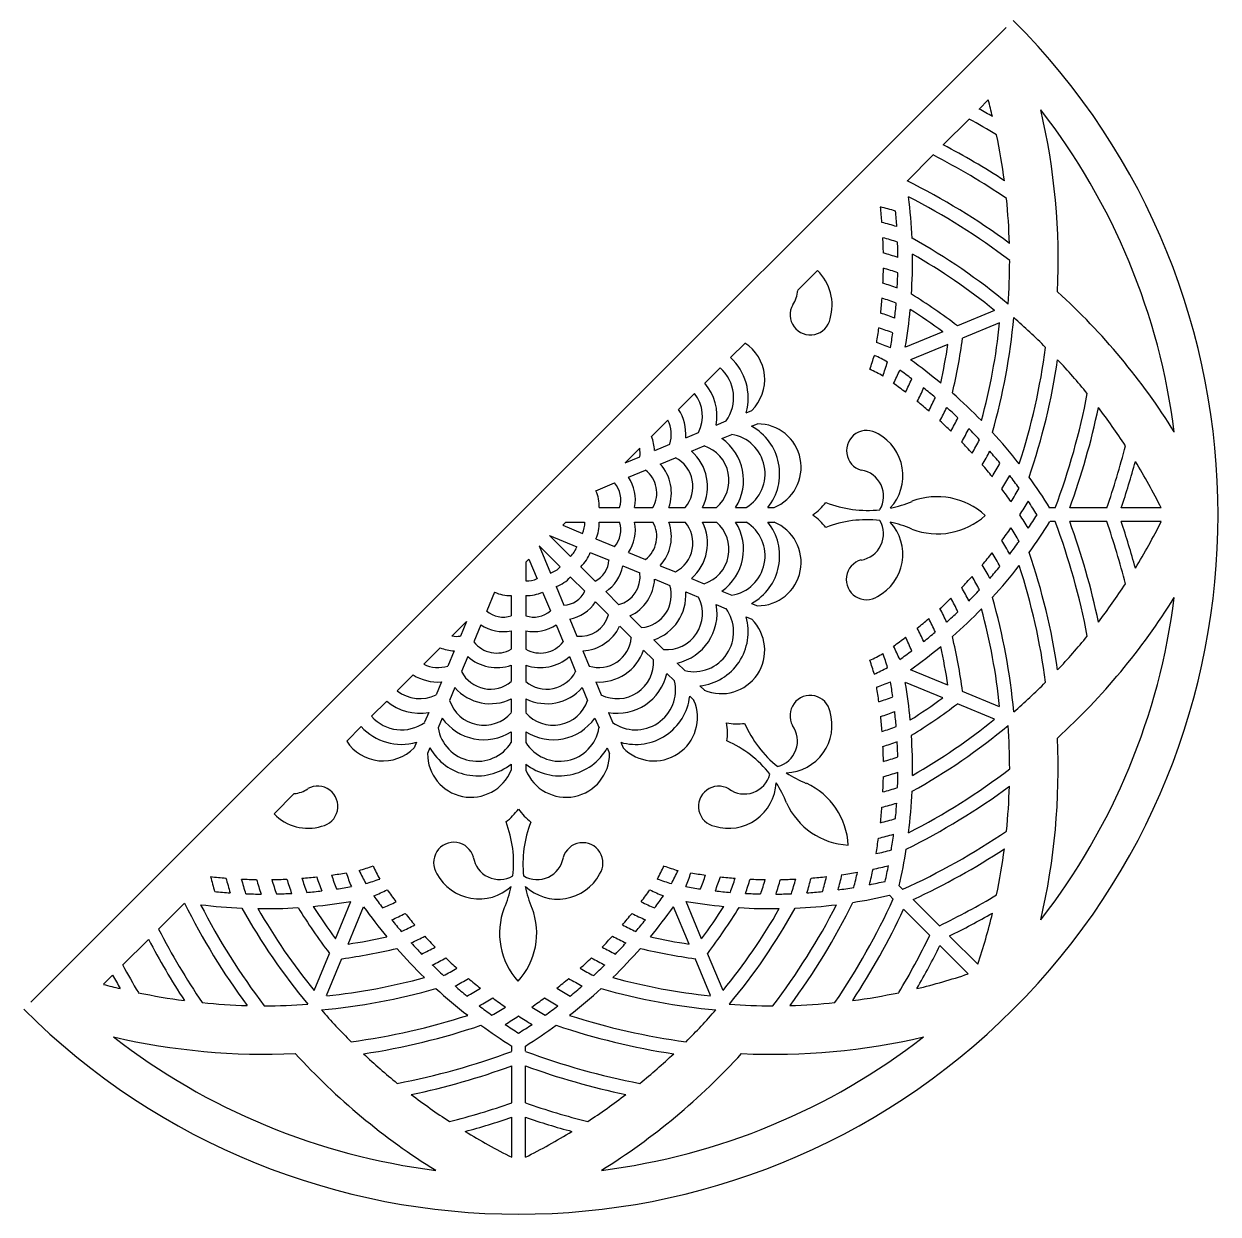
# Model space of a CAD drawing. Extents: x 49 to 296, y -10 to 237.
# Drawn here: x 172.7 to 296.4, y -10.1 to 113.3 of the extents above; entities that cross this region are included whole.
import ezdxf

# ---------------------------------------------------------------- set-up
doc = ezdxf.new("R2010")
doc.units = 0
doc.layers.get('0').update_dxf_attribs({"linetype": 'CONTINUOUS'})

msp = doc.modelspace()

# ---------------------------------------------------------------- linework, layer by layer
for p, q in [((274.46, 112.91), (173.4, 11.85)), ((272.61, 105.4), (271.66, 104.45)), ((270.62, 103.41), (267.94, 100.73)), ((266.9, 99.69), (264.2, 96.99)), ((254.92, 87.71), (252.86, 85.66)), ((273.24, 83.57), (269.41, 81.98)), ((273.78, 82.27), (269.95, 80.68)), ((267.89, 81.35), (264.02, 79.75)), ((247.4, 80.19), (245.89, 78.68)), ((268.43, 80.05), (264.56, 78.45)), ((244.82, 77.61), (243.24, 76.03)), ((242.17, 74.96), (240.52, 73.31)), ((247.51, 72.97), (248.1, 73.21)), ((239.41, 72.21), (237.71, 70.51)), ((244.42, 71.69), (245.45, 72.11)), ((248.09, 71.57), (248.68, 71.82)), ((241.26, 70.38), (242.59, 70.93)), ((245, 70.29), (246.02, 70.72)), ((238.04, 69.04), (239.61, 69.69)), ((241.84, 68.98), (243.17, 69.53)), ((236.5, 69.29), (234.98, 67.78)), ((234.98, 67.78), (236.51, 68.41)), ((238.62, 67.65), (240.19, 68.3)), ((235.33, 66.28), (237.09, 67.01)), ((231.95, 64.88), (233.88, 65.69)), ((232.29, 63.14), (234.39, 63.14)), ((235.95, 63.14), (237.86, 63.14)), ((239.52, 63.14), (241.21, 63.14)), ((243.01, 63.14), (244.44, 63.14)), ((246.42, 63.14), (247.53, 63.14)), ((249.77, 63.14), (250.41, 63.14)), ((279.55, 63.09), (279.01, 63.09)), ((284.9, 63.09), (281.05, 63.09)), ((290.53, 63.09), (286.39, 63.09)), ((228.83, 61.63), (228.51, 61.3)), ((228.51, 61.3), (230.55, 60.46)), ((228.83, 61.63), (230.78, 61.63)), ((232.29, 61.63), (234.39, 61.63)), ((235.95, 61.63), (237.86, 61.63)), ((239.52, 61.63), (241.21, 61.63)), ((243.01, 61.63), (244.44, 61.63)), ((246.42, 61.63), (247.53, 61.63)), ((249.77, 61.63), (250.41, 61.63)), ((279.55, 61.68), (279.01, 61.68)), ((284.9, 61.68), (281.05, 61.68)), ((290.53, 61.68), (286.39, 61.68)), ((227.15, 60.23), (229.31, 58.07)), ((227.15, 60.23), (229.97, 59.06)), ((231.95, 59.88), (233.88, 59.08)), ((226.08, 59.16), (227.25, 56.34)), ((226.08, 59.16), (228.24, 57)), ((231.37, 58.48), (233.31, 57.68)), ((235.33, 58.48), (237.09, 57.75)), ((225.01, 57.8), (224.69, 57.48)), ((224.69, 57.48), (224.69, 55.53)), ((225.01, 57.8), (225.86, 55.76)), ((230.38, 57), (231.86, 55.52)), ((234.75, 57.08), (236.51, 56.35)), ((238.62, 57.11), (240.19, 56.47)), ((229.31, 55.93), (230.79, 54.45)), ((238.04, 55.72), (239.61, 55.07)), ((241.84, 55.78), (243.17, 55.23)), ((227.83, 54.94), (228.63, 53.01)), ((245, 54.47), (246.02, 54.05)), ((221.43, 54.37), (220.63, 52.43)), ((223.18, 54.02), (223.18, 51.92)), ((224.69, 54.02), (224.69, 51.92)), ((226.43, 54.37), (227.24, 52.43)), ((231.9, 53.35), (233.25, 52)), ((232.96, 54.42), (234.32, 53.06)), ((241.26, 54.38), (242.59, 53.83)), ((244.42, 53.08), (245.45, 52.65)), ((248.09, 53.19), (248.68, 52.95)), ((218.54, 51.33), (217.02, 49.81)), ((218.54, 51.33), (217.9, 49.8)), ((220.03, 50.99), (219.3, 49.22)), ((227.83, 50.99), (228.57, 49.22)), ((229.23, 51.57), (229.96, 49.8)), ((234.42, 50.83), (235.62, 49.63)), ((235.49, 51.89), (236.69, 50.69)), ((247.51, 51.8), (248.1, 51.55)), ((223.18, 50.36), (223.18, 48.45)), ((224.69, 50.36), (224.69, 48.45)), ((215.81, 48.6), (214.11, 46.9)), ((217.27, 48.27), (216.62, 46.7)), ((230.59, 48.27), (231.24, 46.7)), ((236.89, 48.36), (237.9, 47.34)), ((237.95, 49.43), (238.97, 48.41)), ((218.66, 47.69), (218.02, 46.13)), ((229.2, 47.69), (229.85, 46.13)), ((223.18, 46.8), (223.18, 45.1)), ((224.69, 46.8), (224.69, 45.1)), ((239.3, 45.94), (240.09, 45.16)), ((240.37, 47.01), (241.15, 46.23)), ((268.43, 44.71), (264.56, 46.32)), ((213, 45.79), (211.35, 44.15)), ((215.93, 45.05), (215.38, 43.72)), ((231.93, 45.05), (232.48, 43.72)), ((242.73, 44.65), (243.19, 44.19)), ((267.89, 43.41), (264.02, 45.01)), ((217.33, 44.47), (216.78, 43.14)), ((230.53, 44.47), (231.08, 43.14)), ((241.67, 43.58), (242.12, 43.13)), ((273.78, 42.49), (269.95, 44.08)), ((210.28, 43.07), (208.7, 41.49)), ((223.18, 43.31), (223.18, 41.87)), ((224.69, 43.31), (224.69, 41.87)), ((273.24, 41.19), (269.41, 42.78)), ((214.63, 41.89), (214.2, 40.87)), ((216.02, 41.31), (215.6, 40.29)), ((231.84, 41.31), (232.27, 40.29)), ((233.24, 41.89), (233.66, 40.87)), ((207.63, 40.42), (206.12, 38.91)), ((223.18, 39.89), (223.18, 38.78)), ((224.69, 39.89), (224.69, 38.78)), ((213.35, 38.8), (213.1, 38.21)), ((234.52, 38.8), (234.76, 38.21)), ((214.74, 38.22), (214.5, 37.63)), ((233.12, 38.22), (233.37, 37.63)), ((223.18, 36.54), (223.18, 35.91)), ((224.69, 36.54), (224.69, 35.91)), ((200.69, 33.48), (198.59, 31.38)), ((263.76, 23.55), (263.38, 23.93)), ((204.96, 18.42), (206.56, 22.29)), ((242.9, 18.42), (241.3, 22.29)), ((262.76, 22.55), (262.38, 22.94)), ((267.54, 19.77), (264.82, 22.49)), ((189.32, 22.11), (186.62, 19.42)), ((206.26, 17.88), (207.87, 21.75)), ((241.6, 17.88), (240, 21.75)), ((266.55, 18.77), (263.83, 21.49)), ((271.53, 15.78), (268.6, 18.71)), ((185.58, 18.37), (182.9, 15.69)), ((270.53, 14.79), (267.6, 17.72)), ((202.74, 13.07), (204.33, 16.91)), ((204.04, 12.53), (205.63, 16.37)), ((243.82, 12.53), (242.23, 16.37)), ((245.12, 13.07), (243.53, 16.91)), ((181.86, 14.65), (180.91, 13.71)), ((223.23, 6.76), (223.23, 7.3)), ((224.64, 6.76), (224.64, 7.3)), ((223.23, 1.41), (223.23, 5.26)), ((224.64, 1.41), (224.64, 5.26)), ((223.23, -4.22), (223.23, -0.08)), ((224.64, -4.22), (224.64, -0.08))]:
    msp.add_line(p, q)
for centre, radius, start, end in [((223.93, 62.38), 72.5, 225, 45), ((210.84, 88.68), 63.99, 13.5487, 15.1446), ((233.3, 34.49), 79.79, 60.1193, 61.2629), ((223.93, 62.38), 68.5, 7.2, 37.8004), ((210.84, 88.68), 69.02, 357.3597, 13.1337), ((233.3, 34.49), 78.38, 59.1659, 61.5636), ((210.84, 88.68), 63.99, 7.4772, 11.8222), ((233.3, 34.49), 74.76, 56.7512, 62.3914), ((233.3, 34.49), 73.35, 55.8246, 62.7365), ((233.3, 34.49), 69.73, 53.4676, 63.6915), ((210.84, 88.68), 53.92, 2.5082, 7.0915), ((233.3, 34.49), 68.32, 52.5593, 62.963), ((210.84, 88.68), 50.91, 4.5202, 6.3258), ((250.23, 49.29), 46.38, 74.0244, 76.0224), ((210.84, 88.68), 63.99, 1.6412, 5.8212), ((210.85, 88.64), 52.41, 3.9647, 5.7343), ((250.23, 49.29), 44.87, 73.2911, 75.3419), ((250.23, 49.29), 43.36, 72.5733, 74.6814), ((210.84, 88.68), 50.91, 0.9453, 2.727), ((210.84, 88.68), 52.41, 0.4102, 2.1564), ((233.3, 34.49), 64.7, 50.2393, 60.9479), ((250.23, 49.29), 41.85, 71.8717, 74.0421), ((210.84, 88.68), 53.92, 356.344, 0.7601), ((233.3, 34.49), 63.29, 50.8578, 60.1878), ((210.84, 88.68), 50.91, 357.4136, 359.1744), ((250.23, 49.29), 40.34, 71.1871, 73.4255), ((210.84, 88.68), 63.99, 356.001, 0.0437), ((251.49, 84.14), 4.94, 343.1576, 46.1748), ((210.84, 88.68), 52.41, 356.9491, 358.6746), ((250.12, 85.78), 2.75, 323.9544, 357.3818), ((250.23, 49.29), 38.83, 70.5207, 72.8331), ((233.3, 34.49), 69.02, 31.9052, 47.6554), ((254.17, 83.13), 2.1, 150.5209, 348.4488), ((210.84, 88.68), 50.91, 353.9195, 355.6622), ((250.23, 49.29), 37.32, 69.8737, 72.2671), ((210.84, 88.68), 52.41, 353.5257, 355.2329), ((233.3, 34.49), 59.66, 52.7534, 58.2917), ((250.23, 49.29), 35.81, 69.2477, 71.7298), ((210.84, 88.68), 53.92, 350.4641, 354.655), ((233.3, 34.49), 58.25, 53.5652, 57.5768), ((210.84, 88.68), 50.91, 350.4572, 352.1847), ((250.23, 49.29), 34.3, 68.6447, 71.2243), ((210.83, 88.73), 63.29, 344.8122, 354.1422), ((210.83, 88.73), 64.7, 344.0521, 354.7607), ((233.27, 34.53), 63.99, 44.9563, 48.9991), ((210.84, 88.68), 52.41, 350.1352, 351.8266), ((210.83, 88.73), 59.66, 346.7083, 352.2466), ((244.94, 76.42), 4.5, 314.5499, 56.9149), ((250.23, 49.29), 32.79, 68.067, 70.7541), ((210.83, 88.73), 58.25, 347.4232, 351.4348), ((210.83, 88.73), 68.32, 342.037, 352.4407), ((242.09, 74.52), 5.64, 344.0346, 47.6575), ((212.12, 93.79), 50.91, 341.2941, 343.0093), ((247.39, 50.66), 31.28, 61.7905, 64.5966), ((212.12, 93.79), 52.41, 341.046, 342.7238), ((233.27, 34.53), 53.92, 50.345, 54.5359), ((210.83, 88.73), 69.73, 341.229, 351.5324), ((233.27, 34.53), 63.99, 39.1788, 43.3588), ((242.09, 74.52), 4.13, 324.3302, 48.6308), ((247.39, 50.66), 29.77, 61.2727, 64.2109), ((233.27, 90.24), 32.79, 334.2459, 336.933), ((233.27, 34.53), 52.41, 53.1734, 54.8648), ((239.24, 72.61), 5.26, 349.8467, 40.5586), ((233.27, 34.53), 50.91, 52.8153, 54.5428), ((233.27, 90.24), 34.3, 333.7757, 336.3553), ((233.27, 90.24), 35.81, 333.2702, 335.7523), ((233.27, 34.53), 52.41, 49.7671, 51.4743), ((239.24, 72.61), 3.75, 333.3154, 38.7641), ((233.27, 90.24), 37.32, 332.7329, 335.1263), ((233.27, 34.53), 53.92, 44.2399, 48.656), ((210.83, 88.73), 73.35, 339.5392, 349.1754), ((236.39, 70.71), 4.88, 356.1208, 32.2682), ((233.27, 34.53), 50.91, 49.3378, 51.0805), ((233.27, 90.24), 38.83, 332.1669, 334.4793), ((233.27, 34.53), 52.41, 46.3254, 48.0509), ((210.83, 88.73), 74.76, 339.9417, 348.2488), ((233.27, 34.53), 63.99, 33.1778, 37.5228), ((236.39, 70.71), 3.37, 342.4654, 26.3935), ((248.72, 67.31), 4.5, 292.0499, 90.4501), ((233.27, 34.53), 50.91, 45.8256, 47.5864), ((233.27, 90.24), 40.34, 331.5745, 333.8129), ((245.35, 66.64), 4.13, 301.8302, 80.6698), ((245.35, 66.64), 5.64, 321.5346, 60.9654), ((260.02, 69.03), 2.1, 56.2102, 254.1381), ((258.83, 66.44), 4.94, 317.3026, 61.5014), ((233.27, 90.24), 41.85, 330.9579, 333.1283), ((233.27, 34.53), 52.41, 42.8436, 44.5898), ((233.27, 34.53), 53.92, 37.9085, 42.4918), ((233.54, 68.8), 4.5, 3.0427, 22.2138), ((241.99, 65.97), 3.75, 310.8154, 71.6846), ((241.99, 65.97), 5.26, 327.3467, 55.1533), ((233.27, 34.53), 50.91, 42.273, 44.0547), ((233.27, 90.24), 43.36, 330.3186, 332.4267), ((210.83, 88.73), 78.38, 340.9059, 345.8341), ((233.54, 68.8), 2.99, 352.4304, 9.369), ((238.63, 65.31), 3.37, 319.9654, 62.5346), ((238.63, 65.31), 4.88, 333.6208, 48.8792), ((233.27, 90.24), 44.87, 329.6581, 331.7089), ((233.27, 34.53), 52.41, 39.3164, 41.086), ((235.27, 64.64), 2.99, 329.9304, 52.5696), ((235.27, 64.64), 4.5, 340.5427, 41.9573), ((259.01, 64.31), 2.75, 329.6051, 80.7045), ((233.27, 34.53), 50.91, 38.6742, 40.4798), ((233.27, 90.24), 46.38, 328.9776, 330.9756), ((210.83, 88.73), 79.79, 341.2558, 344.8807), ((233.27, 34.53), 63.99, 26.5075, 31.4513), ((231.91, 63.97), 2.62, 341.468, 41.032), ((231.91, 63.97), 4.13, 348.372, 34.128), ((233.27, 90.24), 47.89, 328.2781, 330.2274), ((233.27, 34.53), 52.41, 35.7382, 37.534), ((233.27, 34.53), 53.92, 31.9802, 36.0887), ((228.55, 63.3), 3.75, 357.5056, 24.9944), ((233.27, 34.53), 50.91, 35.0228, 36.8555), ((233.27, 90.24), 49.4, 327.5602, 329.4648), ((251.01, 67.32), 6.01, 304.6631, 322.5458), ((260.1, 74.67), 11.83, 248.6221, 276.2042), ((260.1, 74.67), 11.83, 281.5465, 292.9353), ((267.3, 56.85), 7.41, 47.6362, 110.5255), ((233.27, 90.24), 50.91, 326.8247, 328.688), ((233.27, 34.53), 52.41, 32.1028, 33.928), ((250.98, 57.44), 6.01, 37.1131, 54.9959), ((267.34, 67.82), 7.41, 249.1335, 312.0228), ((233.27, 34.53), 50.91, 31.312, 33.1753), ((233.27, 90.24), 52.41, 326.072, 327.8972), ((228.55, 61.46), 2.24, 333.3216, 4.1784), ((228.55, 61.46), 3.75, 335.0056, 2.4944), ((231.91, 60.79), 2.62, 318.968, 18.532), ((231.91, 60.79), 4.13, 325.872, 11.628), ((235.27, 60.13), 2.99, 307.4304, 30.0696), ((235.27, 60.13), 4.5, 318.0427, 19.4573), ((238.63, 59.46), 3.37, 297.4654, 40.0346), ((238.63, 59.46), 4.88, 311.1208, 26.3792), ((241.99, 58.79), 3.75, 288.3154, 49.1846), ((241.99, 58.79), 5.26, 304.8467, 32.6533), ((245.35, 58.12), 4.13, 279.3302, 58.1698), ((245.35, 58.12), 5.64, 299.0346, 38.4654), ((248.72, 57.45), 4.5, 269.5499, 67.9501), ((260.02, 50.04), 11.83, 83.4548, 111.0369), ((259, 60.41), 2.75, 278.9544, 30.0539), ((258.81, 58.28), 4.94, 298.1576, 42.3563), ((260.02, 50.04), 11.83, 66.7237, 78.1125), ((233.27, 90.24), 50.91, 323.1445, 324.9772), ((233.27, 34.53), 49.4, 30.5352, 32.4398), ((233.27, 90.24), 53.92, 323.9113, 328.0198), ((210.83, 36.04), 73.35, 10.8246, 20.4608), ((210.83, 36.04), 74.76, 11.7512, 20.0583), ((210.83, 36.04), 78.38, 14.1659, 19.0941), ((210.83, 36.04), 79.79, 15.1193, 18.7442), ((233.27, 90.24), 63.99, 328.5487, 333.4925), ((233.27, 34.53), 47.89, 29.7726, 31.7219), ((233.27, 90.24), 52.41, 322.466, 324.2618), ((227.84, 59.77), 2.24, 310.8216, 341.6784), ((227.84, 59.77), 3.75, 312.5056, 339.9944), ((233.27, 90.24), 50.91, 319.5202, 321.3258), ((233.27, 34.53), 46.38, 29.0244, 31.0224), ((210.83, 36.04), 69.73, 8.4676, 18.771), ((226.55, 58.47), 2.24, 288.3216, 319.1784), ((230.69, 57.86), 2.62, 296.468, 356.032), ((230.69, 57.86), 4.13, 303.372, 349.128), ((259.99, 55.68), 2.1, 105.5209, 303.4488), ((233.27, 34.53), 44.87, 28.2911, 30.3419), ((233.27, 90.24), 52.41, 318.914, 320.6836), ((233.27, 90.24), 53.92, 317.5082, 322.0915), ((210.83, 36.04), 68.32, 7.5593, 17.963), ((224.85, 57.77), 2.24, 265.8216, 296.6784), ((226.55, 58.47), 3.75, 290.0056, 317.4944), ((233.54, 55.96), 2.99, 284.9304, 7.5696), ((233.54, 55.96), 4.5, 295.5427, 356.9573), ((233.27, 90.24), 50.91, 315.9453, 317.727), ((233.27, 34.53), 43.36, 27.5733, 29.6814), ((236.39, 54.05), 3.37, 274.9654, 17.5346), ((233.27, 34.53), 41.85, 26.8717, 29.0421), ((233.27, 90.24), 52.41, 315.4102, 317.1564), ((233.27, 90.24), 63.99, 322.4772, 326.8222), ((223.01, 57.77), 3.75, 245.0056, 272.4944), ((224.85, 57.77), 3.75, 267.5056, 294.9944), ((228.45, 55.62), 2.62, 273.968, 333.532), ((228.45, 55.62), 4.13, 280.872, 326.628), ((236.39, 54.05), 4.88, 288.6208, 3.8792), ((239.24, 52.15), 3.75, 265.8154, 26.6846), ((233.27, 90.24), 50.91, 312.4136, 314.1744), ((233.27, 34.53), 40.34, 26.1871, 28.4255), ((210.83, 36.04), 64.7, 5.2393, 15.9479), ((223.93, 62.38), 68.5, 322.2, 352.8004), ((233.27, 90.24), 69.02, 312.3597, 328.1337), ((222.34, 54.4), 2.62, 228.968, 288.532), ((225.52, 54.4), 2.62, 251.468, 311.032), ((230.35, 52.77), 2.99, 262.4304, 345.0696), ((239.24, 52.15), 5.26, 282.3467, 10.1533), ((242.09, 50.25), 4.13, 256.8302, 35.6698), ((233.27, 34.53), 38.83, 25.5207, 27.8331), ((233.27, 90.24), 52.41, 311.9491, 313.6746), ((233.27, 90.24), 53.92, 311.344, 315.7601), ((210.83, 36.04), 63.29, 5.8578, 15.1878), ((222.34, 54.4), 4.13, 235.872, 281.628), ((225.52, 54.4), 4.13, 258.372, 304.128), ((230.35, 52.77), 4.5, 273.0427, 334.4573), ((242.09, 50.25), 5.64, 276.5346, 15.9654), ((244.94, 48.34), 4.5, 247.0499, 45.4501), ((233.27, 90.24), 50.91, 308.9195, 310.6622), ((233.27, 34.53), 37.32, 24.8737, 27.2671), ((217.51, 52.77), 2.99, 260.631, 277.5696), ((232.26, 49.92), 3.37, 252.4654, 355.0346), ((233.27, 90.24), 50.91, 305.4572, 307.1847), ((233.27, 34.53), 34.3, 23.6447, 26.2243), ((233.27, 34.53), 35.81, 24.2477, 26.7298), ((233.27, 90.24), 52.41, 308.5257, 310.2329), ((210.83, 36.04), 59.66, 7.7534, 13.2917), ((233.27, 90.24), 63.99, 316.6412, 320.8212), ((217.51, 52.77), 4.5, 247.7862, 266.9573), ((221.68, 51.04), 2.99, 217.4304, 300.0696), ((226.19, 51.04), 2.99, 239.9304, 322.5696), ((232.26, 49.92), 4.88, 266.1208, 341.3792), ((233.27, 34.53), 32.79, 23.067, 25.7541), ((233.27, 90.24), 52.41, 305.1352, 306.8266), ((233.27, 90.24), 53.92, 305.4641, 309.655), ((210.83, 36.04), 58.25, 8.5652, 12.5768), ((221.68, 51.04), 4.5, 228.0427, 289.4573), ((226.19, 51.04), 4.5, 250.5427, 311.9573), ((234.16, 47.07), 3.75, 243.3154, 4.1846), ((237.79, 92.94), 50.91, 296.2941, 298.0093), ((232.23, 37.51), 29.77, 16.2727, 19.2109), ((232.23, 37.51), 31.28, 16.7905, 19.5966), ((215.6, 49.92), 3.37, 243.6065, 287.5346), ((221.01, 47.68), 3.37, 207.4654, 310.0346), ((226.86, 47.68), 3.37, 229.9654, 332.5346), ((234.16, 47.07), 5.26, 259.8467, 347.6533), ((237.79, 92.94), 52.41, 296.046, 297.7238), ((215.6, 49.92), 4.88, 237.7318, 273.8792), ((236.07, 44.22), 4.13, 234.3302, 13.1698), ((250.23, 75.47), 32.79, 289.2459, 291.933), ((210.84, 36.08), 52.41, 8.1734, 9.8648), ((210.84, 36.08), 53.92, 5.345, 9.5359), ((233.27, 90.24), 63.99, 311.001, 315.0437), ((213.7, 47.07), 3.75, 231.2359, 296.6846), ((221.01, 47.68), 4.88, 221.1208, 296.3792), ((226.86, 47.68), 4.88, 243.6208, 318.8792), ((236.07, 44.22), 5.64, 254.0346, 353.4654), ((254.16, 41.56), 2.1, 11.2102, 209.1381), ((210.84, 36.08), 50.91, 7.8153, 9.5428), ((250.23, 75.47), 34.3, 288.7757, 291.3553), ((233.3, 90.28), 58.25, 302.4232, 306.4348), ((213.7, 47.07), 5.26, 229.4414, 280.1533), ((220.34, 44.32), 3.75, 198.3154, 319.1846), ((227.52, 44.32), 3.75, 220.8154, 341.6846), ((237.97, 41.37), 4.5, 224.5499, 22.9501), ((233.3, 90.28), 59.66, 301.7083, 307.2466), ((211.8, 44.22), 4.13, 221.3692, 305.6698), ((220.34, 44.32), 5.26, 214.8467, 302.6533), ((227.52, 44.32), 5.26, 237.3467, 325.1533), ((251.48, 40.57), 4.94, 272.3026, 16.5014), ((250.23, 75.47), 35.81, 288.2702, 290.7523), ((210.84, 36.08), 50.91, 4.3378, 6.0805), ((210.84, 36.08), 52.41, 4.7671, 6.4743), ((233.3, 90.28), 63.29, 299.8122, 309.1422), ((211.8, 44.22), 5.64, 222.3425, 285.9654), ((219.67, 40.96), 4.13, 189.3302, 328.1698), ((228.19, 40.96), 4.13, 211.8302, 350.6698), ((239.57, 39.76), 6.01, 352.1131, 9.9959), ((246.57, 46.72), 6.01, 259.6631, 277.5458), ((258.2, 45.5), 11.83, 203.6221, 231.2042), ((250.09, 38.94), 2.75, 284.6051, 35.7045), ((250.23, 75.47), 37.32, 287.7329, 290.1263), ((233.3, 90.28), 64.7, 299.0521, 309.7607), ((210.84, 36.08), 63.99, 359.9563, 3.9991), ((209.89, 41.37), 4.5, 213.0851, 315.4501), ((240.72, 28.13), 11.83, 38.4548, 66.0369), ((250.23, 75.47), 38.83, 287.1669, 289.4793), ((210.84, 36.08), 50.91, 0.8256, 2.5864), ((210.84, 36.08), 52.41, 1.3254, 3.0509), ((210.84, 36.08), 53.92, 359.2399, 3.656), ((210.83, 36.04), 69.02, 346.9052, 2.6554), ((219, 37.6), 4.5, 179.5499, 337.9501), ((219.67, 40.96), 5.64, 209.0346, 308.4654), ((228.19, 40.96), 5.64, 231.5346, 330.9654), ((228.86, 37.6), 4.5, 202.0499, 0.4501), ((250.23, 75.47), 40.34, 286.5745, 288.8129), ((233.3, 90.28), 68.32, 297.037, 307.4407), ((247.33, 36.19), 2.75, 233.9544, 345.0539), ((258.2, 45.5), 11.83, 236.5465, 247.9353), ((210.84, 36.08), 50.91, 357.273, 359.0547), ((250.23, 75.47), 41.85, 285.9579, 288.1283), ((210.84, 36.08), 52.41, 357.8436, 359.5898), ((200.49, 36.22), 2.75, 274.1178, 305.7045), ((203.11, 32.16), 2.1, 281.2102, 119.1381), ((244.68, 32.15), 2.1, 60.5209, 258.4488), ((245.69, 34.82), 4.94, 253.1576, 357.3563), ((240.72, 28.13), 11.83, 21.7237, 33.1125), ((250.69, 27.8), 7.41, 2.6362, 65.5255), ((250.23, 75.47), 43.36, 285.3186, 287.4267), ((233.3, 90.28), 69.73, 296.229, 306.5324), ((210.84, 36.08), 53.92, 352.9085, 357.4918), ((210.84, 36.08), 63.99, 354.1788, 358.3588), ((258.47, 35.54), 7.41, 204.1335, 267.0228), ((250.23, 75.47), 44.87, 284.6581, 286.7089), ((210.84, 36.08), 52.41, 354.3164, 356.086), ((202.12, 34.83), 4.94, 224.3667, 286.5014), ((218.99, 35.33), 6.01, 307.1131, 324.9959), ((228.87, 35.3), 6.01, 214.6631, 232.5458), ((210.84, 36.08), 50.91, 353.6742, 355.4798), ((211.59, 26.29), 11.83, 353.4548, 21.0369), ((236.22, 26.21), 11.83, 158.6221, 186.2042), ((250.23, 75.47), 46.38, 283.9776, 285.9756), ((210.84, 36.08), 50.91, 350.0228, 351.8555), ((250.23, 75.47), 47.89, 283.2781, 285.2274), ((210.84, 36.08), 52.41, 350.7382, 352.534), ((233.3, 90.28), 73.35, 294.5392, 304.1754), ((217.23, 26.33), 2.1, 15.5209, 213.4488), ((230.58, 26.29), 2.1, 326.2102, 164.1381), ((250.23, 75.47), 49.4, 282.5602, 284.4648), ((210.84, 36.08), 53.92, 346.9802, 351.0887), ((233.3, 90.28), 74.76, 294.9417, 303.2488), ((210.84, 36.08), 63.99, 348.1778, 352.5228), ((221.96, 27.32), 2.75, 188.9544, 300.0539), ((225.86, 27.31), 2.75, 239.6051, 350.7045), ((250.23, 75.47), 50.91, 281.8247, 283.688), ((210.84, 36.08), 52.41, 347.1028, 348.928), ((237.02, 36.08), 46.38, 193.9776, 195.9756), ((197.63, 75.47), 50.91, 263.6742, 265.4798), ((197.63, 75.47), 50.91, 274.3378, 276.0805), ((237.02, 36.08), 35.81, 198.2702, 200.7523), ((197.63, 75.47), 50.91, 277.8153, 279.5428), ((237.02, 36.08), 34.3, 198.7757, 201.3553), ((237.02, 36.08), 32.79, 199.2459, 201.933), ((199.06, 54.09), 29.77, 286.2727, 289.2109), ((254.49, 48.53), 52.41, 206.046, 207.7238), ((254.49, 48.53), 50.91, 206.2941, 208.0093), ((219.83, 27.5), 4.94, 208.1576, 312.3563), ((227.99, 27.48), 4.94, 227.3026, 331.5014), ((212.21, 38.93), 29.77, 331.2727, 334.2109), ((255.34, 74.19), 50.91, 251.2941, 253.0093), ((212.21, 38.93), 31.28, 331.7905, 334.5966), ((210.84, 36.08), 32.79, 338.067, 340.7541), ((250.23, 75.47), 50.91, 260.4572, 262.1847), ((210.84, 36.08), 34.3, 338.6447, 341.2243), ((210.84, 36.08), 35.81, 339.2477, 341.7298), ((250.23, 75.47), 50.91, 263.9195, 265.6622), ((250.23, 75.47), 50.91, 274.5202, 276.3258), ((210.84, 36.08), 46.38, 344.0244, 346.0224), ((210.84, 36.08), 47.89, 344.7726, 346.7219), ((250.23, 75.47), 50.91, 278.1445, 279.9772), ((210.84, 36.08), 49.4, 345.5352, 347.4398), ((210.84, 36.08), 50.91, 346.312, 348.1753), ((237.02, 36.08), 44.87, 194.6581, 196.7089), ((197.63, 75.47), 50.91, 267.273, 269.0547), ((237.02, 36.08), 43.36, 195.3186, 197.4267), ((237.02, 36.08), 41.85, 195.9579, 198.1283), ((197.63, 75.47), 50.91, 270.8256, 272.5864), ((237.02, 36.08), 40.34, 196.5745, 198.8129), ((237.02, 36.08), 38.83, 197.1669, 199.4793), ((237.02, 36.08), 37.32, 197.7329, 200.1263), ((197.63, 75.47), 52.41, 278.1734, 279.8648), ((199.06, 54.09), 31.28, 286.7905, 289.5966), ((211.59, 26.29), 11.83, 336.7237, 348.1125), ((236.22, 26.21), 11.83, 191.5465, 202.9353), ((255.34, 74.19), 52.41, 251.046, 252.7238), ((250.23, 75.47), 52.41, 260.1352, 261.8266), ((210.84, 36.08), 37.32, 339.8737, 342.2671), ((210.84, 36.08), 38.83, 340.5207, 342.8331), ((250.23, 75.47), 50.91, 267.4136, 269.1744), ((210.84, 36.08), 40.34, 341.1871, 343.4255), ((210.84, 36.08), 41.85, 341.8717, 344.0421), ((250.23, 75.47), 50.91, 270.9453, 272.727), ((210.84, 36.08), 43.36, 342.5733, 344.6814), ((210.84, 36.08), 44.87, 343.2911, 345.3419), ((250.23, 75.47), 52.41, 277.466, 279.2618), ((250.23, 75.47), 52.41, 281.072, 282.8972), ((197.63, 75.47), 52.41, 264.3164, 266.086), ((197.63, 75.47), 52.41, 267.8436, 269.5898), ((197.63, 75.47), 52.41, 271.3254, 273.0509), ((197.63, 75.47), 52.41, 274.7671, 276.4743), ((197.63, 75.47), 53.92, 275.345, 279.5359), ((196.08, 53.04), 32.79, 293.067, 295.7541), ((251.79, 53.04), 52.41, 215.1352, 216.8266), ((251.79, 53.04), 50.91, 215.4572, 217.1847), ((196.08, 53.04), 50.91, 322.8153, 324.5428), ((251.79, 53.04), 32.79, 244.2459, 246.933), ((196.08, 53.04), 52.41, 323.1734, 324.8648), ((250.23, 75.47), 53.92, 260.4641, 264.655), ((250.23, 75.47), 52.41, 263.5257, 265.2329), ((250.23, 75.47), 52.41, 266.9491, 268.6746), ((250.23, 75.47), 52.41, 270.4102, 272.1564), ((250.23, 75.47), 52.41, 273.914, 275.6836), ((196.04, 53.02), 73.35, 325.8246, 335.4608), ((250.23, 75.47), 53.92, 278.9113, 283.0198), ((233.3, 90.28), 78.38, 295.9059, 300.8341), ((251.83, 53.02), 69.73, 206.3085, 216.5324), ((197.63, 75.47), 53.92, 262.9085, 267.4918), ((251.83, 53.02), 68.32, 207.037, 217.4407), ((251.83, 53.02), 64.7, 209.0521, 219.7607), ((197.63, 75.47), 53.92, 269.2399, 273.656), ((251.83, 53.02), 63.29, 209.8122, 219.1422), ((251.83, 53.02), 59.66, 211.7083, 217.2466), ((251.83, 53.02), 58.25, 212.4232, 216.4348), ((251.79, 53.04), 53.92, 215.4641, 219.655), ((196.08, 53.04), 34.3, 293.6447, 296.2243), ((196.08, 53.04), 35.81, 294.2477, 296.7298), ((251.79, 53.04), 50.91, 218.9195, 220.6622), ((229.37, 18.98), 7.41, 159.1335, 222.0228), ((218.4, 19.01), 7.41, 317.6362, 20.5255), ((196.08, 53.04), 50.91, 319.3378, 321.0805), ((251.79, 53.04), 35.81, 243.2702, 245.7523), ((251.79, 53.04), 34.3, 243.7757, 246.3553), ((196.08, 53.04), 53.92, 320.345, 324.5359), ((196.04, 53.02), 58.25, 323.5652, 327.5768), ((196.04, 53.02), 59.66, 322.7534, 328.2917), ((196.04, 53.02), 63.29, 320.8578, 330.1878), ((196.04, 53.02), 64.7, 320.2393, 330.9479), ((250.23, 75.47), 53.92, 266.344, 270.7601), ((196.04, 53.02), 68.32, 322.5593, 332.963), ((196.04, 53.02), 69.73, 323.4676, 333.771), ((250.23, 75.47), 53.92, 272.5082, 277.0915), ((196.04, 53.02), 74.76, 326.7512, 335.0583), ((233.3, 90.28), 79.79, 296.2558, 299.8807), ((210.84, 36.08), 63.99, 341.5075, 346.4513), ((251.79, 53.04), 52.41, 218.5257, 220.2329), ((196.08, 53.04), 37.32, 294.8737, 297.2671), ((251.79, 53.04), 37.32, 242.7329, 245.1263), ((196.08, 53.04), 52.41, 319.7671, 321.4743), ((251.83, 53.02), 73.35, 207.2635, 214.1754), ((197.59, 75.48), 58.25, 278.5652, 282.5768), ((196.08, 53.04), 38.83, 295.5207, 297.8331), ((251.79, 53.04), 50.91, 222.4136, 224.1744), ((196.08, 53.04), 50.91, 315.8256, 317.5864), ((251.79, 53.04), 38.83, 242.1669, 244.4793), ((250.28, 75.48), 58.25, 257.4232, 261.4348), ((196.04, 53.02), 78.38, 329.1659, 334.0941), ((251.83, 53.02), 74.76, 207.6086, 213.2488), ((197.59, 75.48), 59.66, 277.7534, 283.2917), ((251.79, 53.04), 53.92, 221.344, 225.7601), ((251.79, 53.04), 52.41, 221.9491, 223.6746), ((196.08, 53.04), 40.34, 296.1871, 298.4255), ((251.79, 53.04), 40.34, 241.5745, 243.8129), ((196.08, 53.04), 53.92, 314.2399, 318.656), ((196.08, 53.04), 52.41, 316.3254, 318.0509), ((250.28, 75.48), 59.66, 256.7083, 262.2466), ((196.04, 53.02), 79.79, 330.1193, 333.7442), ((196.08, 53.04), 41.85, 296.8717, 299.0421), ((251.79, 53.04), 50.91, 225.9453, 227.727), ((196.08, 53.04), 50.91, 312.273, 314.0547), ((251.79, 53.04), 41.85, 240.9579, 243.1283), ((251.83, 53.02), 78.38, 208.4364, 210.8341), ((251.79, 53.04), 52.41, 225.4102, 227.1564), ((196.08, 53.04), 43.36, 297.5733, 299.6814), ((251.79, 53.04), 43.36, 240.3186, 242.4267), ((196.08, 53.04), 52.41, 312.8436, 314.5898), ((197.63, 75.47), 63.99, 254.8554, 256.4513), ((251.83, 53.02), 79.79, 208.7371, 209.8807), ((197.59, 75.48), 63.29, 275.8578, 285.1878), ((196.08, 53.04), 44.87, 298.2911, 300.3419), ((251.79, 53.04), 50.91, 229.5202, 231.3258), ((196.08, 53.04), 50.91, 308.6742, 310.4798), ((251.79, 53.04), 44.87, 239.6581, 241.7089), ((250.28, 75.48), 63.29, 254.8122, 264.1422), ((250.23, 75.47), 63.99, 283.5487, 288.4925), ((197.63, 75.47), 63.99, 258.1778, 262.5228), ((197.59, 75.48), 64.7, 275.2393, 285.9479), ((251.79, 53.04), 53.92, 227.5082, 232.0915), ((251.79, 53.04), 52.41, 228.914, 230.6836), ((196.08, 53.04), 46.38, 299.0244, 301.0224), ((251.79, 53.04), 46.38, 238.9776, 240.9756), ((196.08, 53.04), 53.92, 307.9085, 312.4918), ((196.08, 53.04), 52.41, 309.3164, 311.086), ((250.28, 75.48), 64.7, 254.0521, 264.7607), ((250.23, 75.47), 63.99, 277.4772, 281.8222), ((197.63, 75.47), 63.99, 264.1788, 268.3588), ((197.63, 75.47), 63.99, 269.9563, 273.9991), ((196.08, 53.04), 47.89, 299.7726, 301.7219), ((251.79, 53.04), 52.41, 232.466, 234.2618), ((196.08, 53.04), 49.4, 300.5352, 302.4398), ((251.79, 53.04), 50.91, 233.1445, 234.9772), ((196.08, 53.04), 50.91, 305.0228, 306.8555), ((251.79, 53.04), 49.4, 237.5602, 239.4648), ((251.79, 53.04), 47.89, 238.2781, 240.2274), ((196.08, 53.04), 52.41, 305.7382, 307.534), ((250.23, 75.47), 63.99, 266.001, 270.0437), ((250.23, 75.47), 63.99, 271.6412, 275.8212), ((251.79, 53.04), 63.99, 221.001, 225.0437), ((197.59, 75.48), 68.32, 277.5593, 287.963), ((196.08, 53.04), 50.91, 301.312, 303.1753), ((251.79, 53.04), 50.91, 236.8247, 238.688), ((250.28, 75.48), 68.32, 252.037, 262.4407), ((196.08, 53.04), 63.99, 314.9563, 318.9991), ((197.59, 75.48), 69.73, 278.4676, 288.771), ((251.79, 53.04), 53.92, 233.9113, 238.0198), ((251.79, 53.04), 52.41, 236.072, 237.8972), ((196.08, 53.04), 52.41, 302.1028, 303.928), ((196.08, 53.04), 53.92, 301.9802, 306.0887), ((250.28, 75.48), 69.73, 251.229, 261.5324), ((223.93, 62.38), 68.5, 232.2, 262.8004), ((197.59, 75.48), 69.02, 256.9052, 272.6554), ((223.93, 62.38), 68.5, 277.2, 307.8004), ((250.23, 75.47), 69.02, 267.3597, 283.1337), ((251.79, 53.04), 69.02, 222.3597, 238.1337), ((251.79, 53.04), 63.99, 226.6412, 230.8212), ((197.59, 75.48), 73.35, 280.8246, 290.4608), ((250.28, 75.48), 73.35, 249.5392, 259.1754), ((196.04, 53.02), 69.02, 301.9052, 317.6554), ((196.08, 53.04), 63.99, 309.1788, 313.3588), ((197.59, 75.48), 74.76, 281.7512, 290.0583), ((250.28, 75.48), 74.76, 249.9417, 258.2488), ((251.79, 53.04), 63.99, 232.4772, 236.8222), ((197.59, 75.48), 78.38, 284.1659, 289.0941), ((250.28, 75.48), 78.38, 250.9059, 255.8341), ((196.08, 53.04), 63.99, 303.1778, 307.5228), ((197.59, 75.48), 79.79, 285.1193, 288.7442), ((250.28, 75.48), 79.79, 251.2558, 254.8807), ((251.79, 53.04), 63.99, 238.5487, 243.4925), ((196.08, 53.04), 63.99, 296.5075, 301.4513)]:
    msp.add_arc(centre, radius, start, end)

doc.saveas('drawing.dxf')
